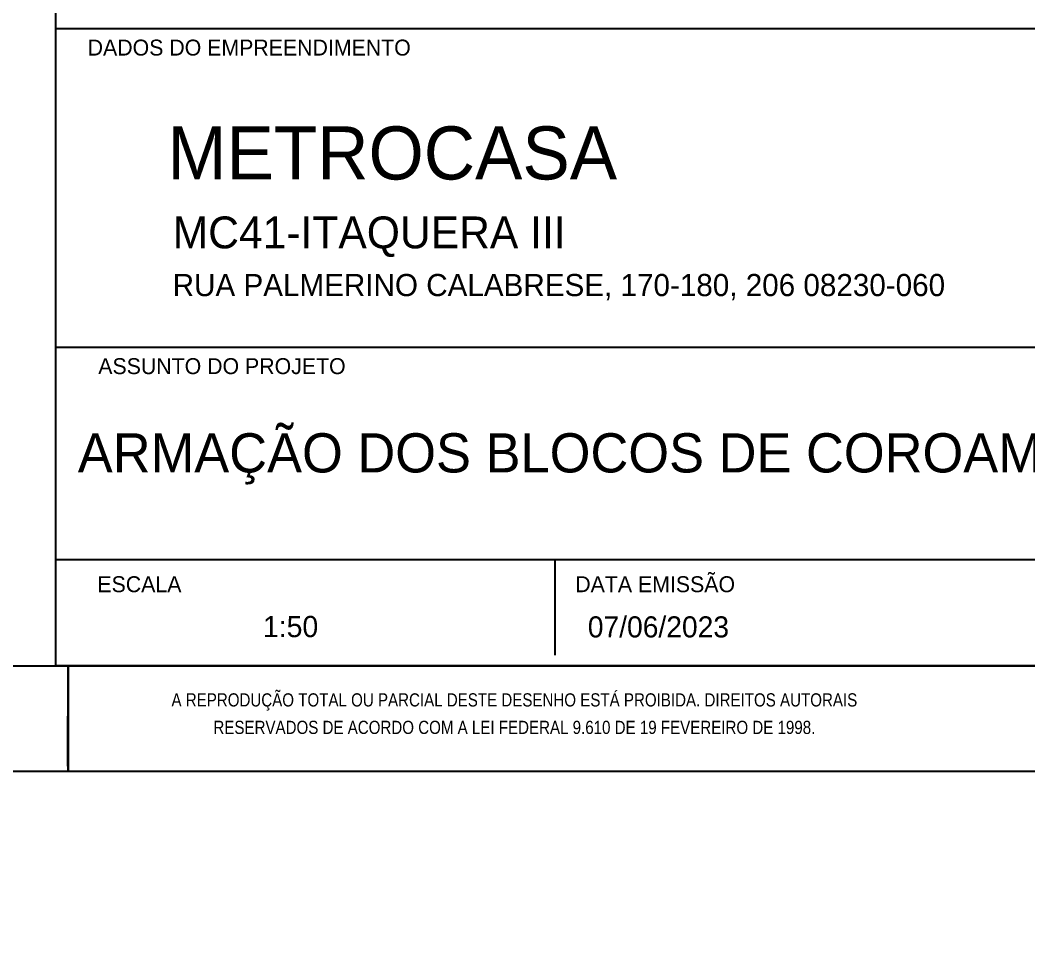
# Model space of a CAD drawing. Extents: x -37 to 86, y -2 to 60.
# Drawn here: x 65.15 to 74.7, y -2.05 to 6.62 of the extents above; entities that cross this region are included whole.
import ezdxf
from ezdxf.enums import TextEntityAlignment as Align

# ---------------------------------------------------------------- set-up
doc = ezdxf.new("R2010")
doc.units = 0
doc.header["$MEASUREMENT"] = 0
doc.linetypes.add('HIDDEN', pattern=[0.375, 0.25, -0.125])
doc.layers.get('0').update_dxf_attribs({"linetype": 'CONTINUOUS'})
doc.layers.get('Defpoints').update_dxf_attribs({"linetype": 'CONTINUOUS'})
for name, color, linetype in [('ARQ-MAR', 2, 'CONTINUOUS'), ('ARQ_CAR', 7, 'CONTINUOUS'), ('ARQ_CAR-TXT', 7, 'CONTINUOUS'), ('ARQ_FOLHA', 7, 'CONTINUOUS'), ('ARQ_TXT-2', 2, 'CONTINUOUS'), ('ARQ_TXT-4', 4, 'CONTINUOUS'), ('ARQ_VISTA 0', 251, 'CONTINUOUS'), ('PSG-NV1-HTC-251', 251, 'CONTINUOUS')]:
    doc.layers.add(name, color=color, linetype=linetype)
doc.styles.add('01-MILLEU', font='GOTHIC.TTF')
doc.styles.add('CARIMBO', font='romans.shx', dxfattribs={"height": 30})

# ---------------------------------------------------------------- blocks, each defined once
blk = doc.blocks.new('SELO METROCASA - EXECUTIVO')
at = {"layer": 'ARQ-MAR', "color": 5}
blk.add_line((-173.009, 10), (-35, 10), dxfattribs=at)
at = {"layer": 'ARQ_CAR', "color": 5}
blk.add_lwpolyline([(-175, 0), (-175, 120), (0, 120), (0, 0)], close=True, dxfattribs=at)
for points in [[(0, 60), (-175, 60)], [(-175, 30), (0, 30)], [(-175, 10), (-35, 10)]]:
    blk.add_lwpolyline(points, dxfattribs=at)
at = {"layer": 'ARQ_CAR', "color": 3}
blk.add_lwpolyline([(-128.009, 1), (-128.009, 10)], dxfattribs=at)
at = {"layer": 'ARQ_CAR-TXT', "color": 1, "style": '01-MILLEU'}
for s, p in [('DADOS DO EMPREENDIMENTO', (-172.016, 57.47)), ('ASSUNTO DO PROJETO', (-171.016, 27.47)), ('DATA EMISSÃO', (-126.101, 6.935)), ('ESCALA', (-171.101, 6.935))]:
    blk.add_text(s, height=1.5, dxfattribs=at).set_placement(p)
at = {"layer": 'ARQ_CAR-TXT', "color": 4, "style": '01-MILLEU'}
blk.add_attdef('ASSUNTO.DO.PROJETO', (-163.54, 18.209), '', height=3.691, dxfattribs=at)
at = {"layer": 'ARQ_TXT-2', "style": '01-MILLEU'}
for tag, p in [('N_REV0', (-169.738, 157.544)), ('R_DES', (-155.836, 157.487)), ('DATA_0', (-140.164, 157.487))]:
    blk.add_attdef(tag, text='', height=2, dxfattribs=at).set_placement(p, align=Align.MIDDLE_CENTER)
for tag, p, height in [('DESCRIÇÃO.DA.REVISÃO_0', (-131.24, 156.487), 2), ('MC_XXX-XX', (-33.9, 82.8), 1.5), ('RESPONSÁVEL', (-34, 73.46), 1.5), ('COORDENADOR', (-34, 63.46), 1.5), ('XXX-XX', (-33.9, 51.2), 3.65), ('DISCIPLINA', (-33.9, 41.2), 3.65), ('OBRA', (-164.009, 39.314), 3), ('ENDEREÇO', (-164.009, 34.814), 3), ('ESCALA', (-155.509, 2.7), 2)]:
    blk.add_attdef(tag, p, '', height=height, dxfattribs=at)
blk.add_attdef('DCP', text='', height=3.237, dxfattribs=at).set_placement((-23.618, 17.177), align=Align.MIDDLE_LEFT)
blk.add_attdef('DES', text='', height=2.988, dxfattribs=at).set_placement((-19.841, 12.193), align=Align.MIDDLE)
at = {"layer": 'ARQ_TXT-4', "style": '01-MILLEU'}
blk.add_attdef('CLIENTE', (-164.509, 45.797), '', height=5, dxfattribs=at)
at = {"layer": 'ARQ_VISTA 0', "style": '01-MILLEU'}
blk.add_attdef('LOGO', (-164.509, 77.383), '', height=5, dxfattribs=at)

msp = doc.modelspace()

# ---------------------------------------------------------------- linework, layer by layer
at = {"layer": 'ARQ_FOLHA', "color": 1}
for p, q in [((65.6, 0.5), (65.5996, -0.4504)), ((65.5996, -0.4504), (65.6, 0.5)), ((65.6004, 0.4504), (65.6, -0.5)), ((65.6004, 0.4504), (65.6, -0.5)), ((65.6, -0.5), (65.6004, 0.4504))]:
    msp.add_line(p, q, dxfattribs=at)
for points in [[(-34.8, -0.5), (84.1, -0.5), (84.1, 58.9), (-34.8, 58.9)], [(-32.3, 0.5), (83.1, 0.5), (83.1, 57.9), (-32.3, 57.9)]]:
    msp.add_lwpolyline(points, close=True, dxfattribs=at)
at = {"layer": 'Defpoints', "color": 8, "linetype": 'HIDDEN', "ltscale": 100}
msp.add_lwpolyline([(-36.75, 60.45), (-36.75, -2.05), (86.05, -2.05), (86.05, 60.45)], close=True, dxfattribs=at)

# ---------------------------------------------------------------- block references
ref = msp.add_blockref('SELO METROCASA - EXECUTIVO', (83.1, 0.5), dxfattribs=dict(xscale=0.1006544394922334, yscale=0.1006544394922334, zscale=0.1006544394922334))
ref.add_attrib('CLIENTE', 'METROCASA', (66.5415, 5.1097), dxfattribs={"layer": 'ARQ_TXT-4', "height": 0.50327, "style": '01-MILLEU'})
ref.add_attrib('ASSUNTO.DO.PROJETO', 'ARMAÇÃO DOS BLOCOS DE COROAMENTO', (65.692, 2.3328), dxfattribs={"layer": 'ARQ_CAR-TXT', "color": 4, "height": 0.371561, "style": '01-MILLEU'})
ref.add_attrib('ESCALA', '1:50', (67.4474, 0.7718), dxfattribs={"layer": 'ARQ_TXT-2', "height": 0.20131, "style": '01-MILLEU'})
ref.add_attrib('OBRA', 'MC41-ITAQUERA III', (66.5918, 4.4571), dxfattribs={"layer": 'ARQ_TXT-2', "height": 0.301963, "style": '01-MILLEU'})
ref.add_attrib('ENDEREÇO', 'RUA PALMERINO CALABRESE, 170-180, 206 08230-060', (66.5918, 4.0042), dxfattribs={"layer": 'ARQ_TXT-2', "height": 0.21, "style": '01-MILLEU'})

# ---------------------------------------------------------------- texts
at = {"layer": 'ARQ_TXT-2', "insert": (70.5263, 0.9691), "char_height": 0.2, "width": 9.279703, "attachment_point": 1, "style": '01-MILLEU'}
msp.add_mtext('07/06/2023', dxfattribs=at)
at = {"layer": 'PSG-NV1-HTC-251', "insert": (65.6, 0.5), "char_height": 0.125, "width": 8.460521, "attachment_point": 1, "line_spacing_factor": 1.25, "style": 'CARIMBO'}
msp.add_mtext('\\pxqc;{\\fArial Narrow|b0|i0|c0|p34;\\PA REPRODUÇÃO TOTAL OU PARCIAL DESTE DESENHO ESTÁ PROIBIDA. DIREITOS AUTORAIS \\PRESERVADOS DE ACORDO COM A LEI FEDERAL 9.610 DE 19 FEVEREIRO DE 1998.}', dxfattribs=at)

doc.saveas('drawing.dxf')
